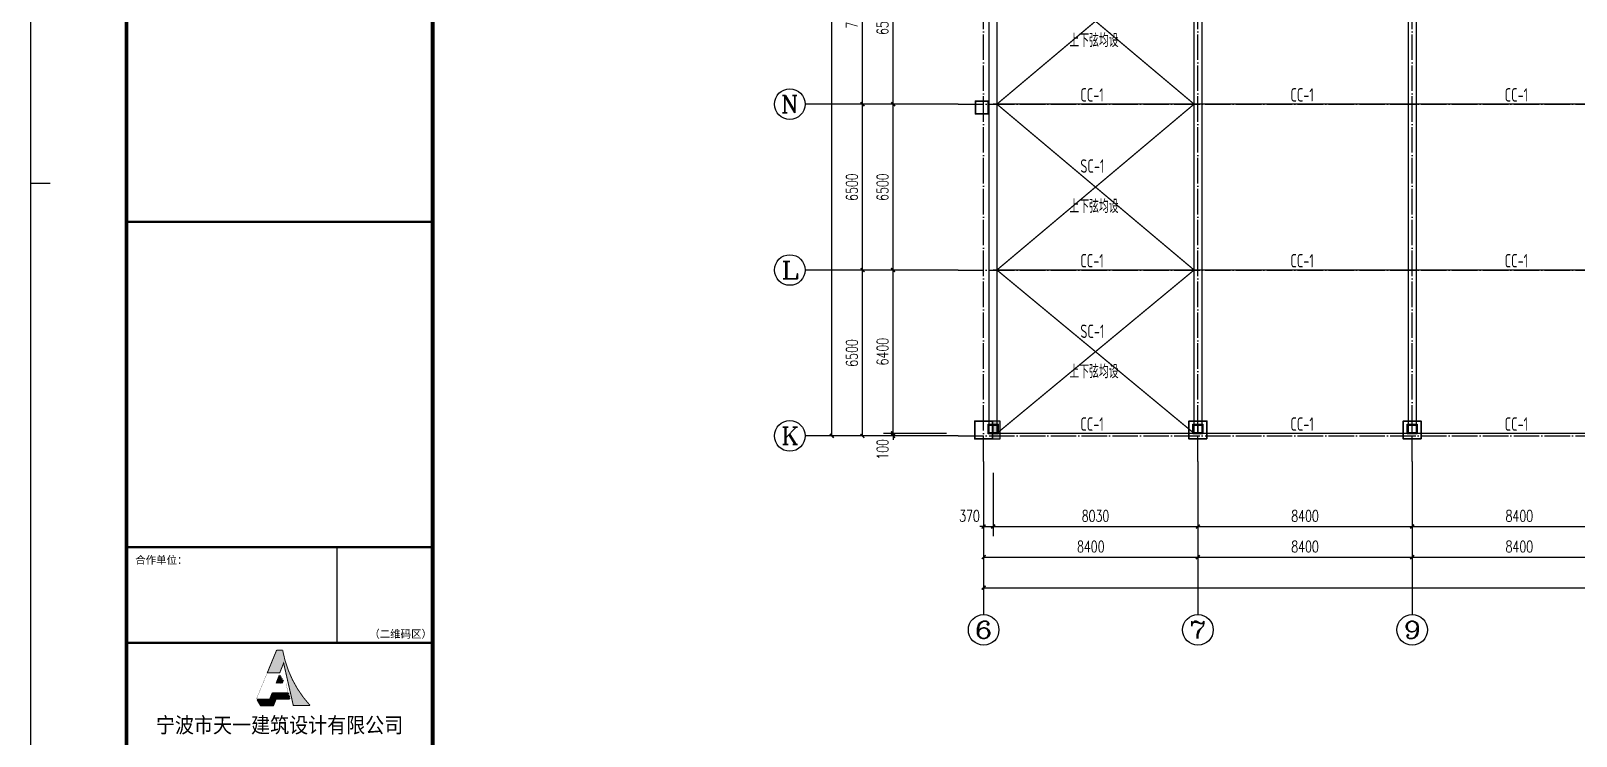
# Model space of a CAD drawing. Extents: x 712773 to 1022356, y -298958 to 209542.
# Drawn here: x 712773 to 773348, y -123958 to -96326 of the extents above; entities that cross this region are included whole.
import ezdxf
from ezdxf.enums import TextEntityAlignment as Align

# ---------------------------------------------------------------- set-up
doc = ezdxf.new("R2010")
doc.units = 0
doc.header["$LTSCALE"] = 500
doc.header["$MEASUREMENT"] = 0
doc.linetypes.add('DOTE', pattern=[2.42, 2, -0.2, 0.02, -0.2])
doc.layers.get('0').update_dxf_attribs({"linetype": 'CONTINUOUS'})
doc.layers.get('DEFPOINTS').update_dxf_attribs({"linetype": 'CONTINUOUS'})
doc.layers.add('0S-柱-线', color=50, linetype='CONTINUOUS', lineweight=30)
for name, color, linetype in [('2001', 4, 'CONTINUOUS'), ('AXIS', 3, 'CONTINUOUS'), ('AXIS_TEXT', 7, 'CONTINUOUS'), ('CAMERA', 6, 'CONTINUOUS'), ('DOTE', 1, 'DOTE'), ('PUB_TEXT', 7, 'CONTINUOUS'), ('T-TK', 157, 'CONTINUOUS'), ('梁柱', 4, 'CONTINUOUS'), ('照明平面标注层', 111, 'CONTINUOUS'), ('钢架', 7, 'CONTINUOUS')]:
    doc.layers.add(name, color=color, linetype=linetype)
doc.styles.add('_TCH_AXIS', font='COMPLEX', dxfattribs={"bigfont": 'GBCBIG'})
doc.styles.add('_TCH_DIM_T3', font='SIMPLEX', dxfattribs={"width": 0.705882, "bigfont": 'GBCBIG'})
doc.styles.add('COMPLEX', font='COMPLEX')
doc.styles.add('TK1-TY', font='simhei.ttf')
doc.styles.add('TSSD_Rein', font='tssdeng.shx', dxfattribs={"width": 0.7, "bigfont": 'hztxt.shx'})
doc.dimstyles.new('_TCH_ARCH&&150', dxfattribs={"dimtxt": 446.25, "dimasz": 150, "dimexe": 375, "dimexo": 450, "dimgap": 189.375, "dimtad": 1, "dimdec": 0, "dimzin": 0, "dimdsep": 46, "dimtxsty": '_TCH_DIM_T3', "dimblk": 'ARCHTICK', "dimcen": 0.09, "dimclrt": 7, "dimazin": 2, "dimtfac": 1, "dimtdec": 0, "dimtix": 1, "dimtmove": 2, "dimatfit": 3, "dimfxl": 0, "dimtolj": 1, "dimtzin": 0, "dimarcsym": 0})

# ---------------------------------------------------------------- blocks, each defined once
blk = doc.blocks.new('A1E图框')
at = {"layer": 'T-TK'}
blk.add_hatch(color=252, dxfattribs=at).paths.add_polyline_path([(41408, -66893), (41666, -68022), (42072, -68022, -0.138403), (41372, -66604), (41226, -66604), (40992, -67175), (41295, -67175)])
h = blk.add_hatch(color=252, dxfattribs=at)
h.paths.add_polyline_path([(41131, -67728), (41118, -67705), (41048, -67881), (41061, -67904)])
h.paths.add_polyline_path([(41155, -67770), (41142, -67747), (41072, -67923), (41085, -67946)])
h.paths.add_polyline_path([(41099, -67970), (41112, -67992), (41182, -67817), (41169, -67794)])
h.paths.add_polyline_path([(41206, -67858), (41193, -67836), (41123, -68011), (41136, -68034)])
h.paths.add_polyline_path([(41391, -67397), (41377, -67374), (41345, -67455), (41367, -67455)])
h.paths.add_polyline_path([(41366, -67355), (41353, -67332), (41304, -67455), (41326, -67455)])
h.paths.add_polyline_path([(41339, -67308), (41326, -67285), (41258, -67455), (41281, -67455)])
h.paths.add_polyline_path([(41217, -67455), (41240, -67455), (41315, -67267), (41302, -67244)])
for p, q in [((34800, -84100), (34800, -24700)), ((35300, -54400), (34800, -54400)), ((41118, -67705), (41525, -67705)), ((41131, -67728), (41531, -67728)), ((41142, -67747), (41535, -67747)), ((41155, -67770), (41541, -67770)), ((41169, -67794), (41547, -67794)), ((41182, -67817), (41552, -67817)), ((41193, -67836), (41557, -67836)), ((41525, -67705), (41531, -67728)), ((41535, -67747), (41541, -67770)), ((41547, -67794), (41552, -67817)), ((41557, -67836), (41562, -67858)), ((40710, -67881), (40723, -67904)), ((40710, -67881), (41048, -67881)), ((40723, -67904), (41061, -67904)), ((40734, -67923), (40748, -67946)), ((40734, -67923), (41072, -67923)), ((40748, -67946), (41085, -67946)), ((40761, -67970), (40775, -67992)), ((40761, -67970), (41099, -67970)), ((40775, -67992), (41112, -67992)), ((40786, -68011), (40799, -68034)), ((40786, -68011), (41123, -68011)), ((40799, -68034), (41136, -68034)), ((41206, -67858), (41562, -67858))]:
    blk.add_line(p, q, dxfattribs=at)
at = {"layer": 'T-TK', "color": 3}
for p, q in [((41217, -67455), (41302, -67244)), ((41240, -67455), (41315, -67267)), ((41258, -67455), (41326, -67285)), ((41281, -67455), (41339, -67308)), ((41302, -67244), (41315, -67267)), ((41304, -67455), (41353, -67332)), ((41326, -67285), (41339, -67308)), ((41326, -67455), (41366, -67355)), ((41345, -67455), (41377, -67374)), ((41353, -67332), (41366, -67355)), ((41367, -67455), (41391, -67397)), ((41377, -67374), (41391, -67397)), ((41048, -67881), (41118, -67705)), ((41061, -67904), (41131, -67728)), ((41072, -67923), (41142, -67747)), ((41085, -67946), (41155, -67770)), ((41099, -67970), (41169, -67794)), ((41112, -67992), (41182, -67817)), ((41118, -67705), (41131, -67728)), ((41123, -68011), (41193, -67836)), ((41142, -67747), (41155, -67770)), ((41169, -67794), (41182, -67817)), ((41193, -67836), (41206, -67858)), ((41048, -67881), (41061, -67904)), ((41072, -67923), (41085, -67946)), ((41099, -67970), (41112, -67992)), ((41123, -68011), (41136, -68034)), ((41136, -68034), (41206, -67858))]:
    blk.add_line(p, q, dxfattribs=at)
at = {"layer": 'T-TK'}
for points, const_width in [([(37300, -83100), (117900, -83100), (117900, -25700), (37300, -25700)], 100), ([(45300, -83100), (37300, -83100), (37300, -46400), (45300, -46400)], 100), ([(37300, -83100), (45300, -83100), (45300, -55400), (37300, -55400)], 60), ([(45300, -66400), (37300, -66400), (37300, -63900), (45300, -63900)], 60), ([(40697, -67859), (40960, -67222), (41289, -67222), (41196, -67455), (41465, -67455), (41520, -67683), (41105, -67683), (41035, -67859)], 5.66)]:
    blk.add_lwpolyline(points, close=True, dxfattribs=dict(at, const_width=const_width))
blk.add_lwpolyline([(42800, -63900), (45300, -63900), (45300, -66400), (42800, -66400)], close=True, dxfattribs=at)
at = {"layer": 'T-TK', "const_width": 22.5}
blk.add_lwpolyline([(41219, -66592), (41381, -66592, 0.141579), (42098, -68034), (41656, -68034), (41404, -66932), (41303, -67186), (40974, -67186), (41219, -66592)], format="xyb", dxfattribs=at)
at = {"layer": 'T-TK', "const_width": 5.66}
for points in [[(41381, -66592, 0.141579), (42098, -68034), (41656, -68034), (41404, -66932), (41303, -67186), (40974, -67186), (41219, -66592)], [(41372, -66604, 0.138403), (42072, -68022), (41666, -68022), (41408, -66893), (41295, -67175), (40992, -67175), (41226, -66604)]]:
    blk.add_lwpolyline(points, format="xyb", close=True, dxfattribs=at)
at = {"layer": 'T-TK', "style": 'TK1-TY'}
for s, p in [('合作单位：', (37528, -64336)), ('合作单位：', (37528, -64336)), ('（二维码区）', (43644, -66267))]:
    blk.add_text(s, height=200, dxfattribs=at).set_placement(p)
at = {"layer": 'T-TK', "style": 'TK1-TY', "width": 0.9}
blk.add_text('宁波市天一建筑设计有限公司', height=405, dxfattribs=at).set_placement((41300, -68547), align=Align.MIDDLE_CENTER)
blk = doc.blocks.new('esrtggheghghsgehrbe')
h = blk.add_hatch()
h.set_pattern_fill('混凝土', color=256, scale=50)
h.set_pattern_definition([(50, (0, -89100), (358.63009, -31.37607), [37.5, -412.5]), (355, (0, -89100), (-69.37567, 376.09607), [30, -330]), (100.4514, (29.9, -89102.6), (289.25469, 344.71977), [31.8701, -350.57106]), (46.1842, (0, -89000), (533.62052, -82.7595), [56.25, -618.75]), (96.6356, (44.47, -89006.9), (467.33135, 487.05894), [47.80514, -525.8565]), (351.1842, (0, -89000), (467.33097, 487.0593), [45, -495]), (21, (50, -89025), (298.45353, -201.30945), [37.5, -412.5]), (326, (50, -89025), (121.65767, 362.57502), [30, -330]), (71.4514, (74.87, -89041.78), (420.11131, 161.26525), [31.8701, -350.57106]), (37.5, (0, -89100), (6.079928, 166.446927), [0, -326, 0, -335, 0, -331.25]), (7.5, (0, -89100), (131.53477, 197.205856), [0, -191, 0, -318.5, 0, -126.25]), (327.5, (-111.5, -89100), (266.911218, -11.277436), [0, -125, 0, -390, 0, -517.5]), (317.5, (-161.5, -89100), (291.593085, 50.05249), [0, -162.5, 0, -259, 0, -367.5])])
h.paths.add_polyline_path([(750473, -112316), (750773, -112316), (750773, -111616), (750473, -111616)])
h.paths.add_polyline_path([(816973, -112316), (816773, -112316), (816773, -111616), (816973, -111616)])
for points in [[(750298, -111731), (750688, -111731), (750688, -112121), (750298, -112121)], [(750473, -112316), (750773, -112316), (750773, -111616), (750473, -111616)], [(758328, -111731), (758718, -111731), (758718, -112121), (758328, -112121)], [(766728, -111731), (767118, -111731), (767118, -112121), (766728, -112121)]]:
    blk.add_lwpolyline(points, close=True)
at = {"layer": '梁柱'}
for p, q in [((750368, -111756), (750618, -111756)), ((750368, -111770), (750368, -111756)), ((750368, -111770), (750618, -111770)), ((750489, -112082), (750489, -111770)), ((750498, -112082), (750498, -111770)), ((750618, -111756), (750618, -111770)), ((758398, -111756), (758648, -111756)), ((758398, -111770), (758398, -111756)), ((758398, -111770), (758648, -111770)), ((758519, -112082), (758519, -111770)), ((758528, -112082), (758528, -111770)), ((758648, -111756), (758648, -111770)), ((766798, -111756), (767048, -111756)), ((766798, -111770), (766798, -111756)), ((766798, -111770), (767048, -111770)), ((766919, -112082), (766919, -111770)), ((766928, -112082), (766928, -111770)), ((767048, -111756), (767048, -111770)), ((750618, -112082), (750368, -112082)), ((750368, -112096), (750368, -112082)), ((750618, -112096), (750368, -112096)), ((750618, -112082), (750618, -112096)), ((758648, -112082), (758398, -112082)), ((758398, -112096), (758398, -112082)), ((758648, -112096), (758398, -112096)), ((758648, -112082), (758648, -112096)), ((767048, -112082), (766798, -112082)), ((766798, -112096), (766798, -112082)), ((767048, -112096), (766798, -112096)), ((767048, -112082), (767048, -112096))]:
    blk.add_line(p, q, dxfattribs=at)
blk = doc.blocks.new('_ArchTick')
at = {"color": 0, "linetype": 'ByBlock', "const_width": 0.4}
blk.add_lwpolyline([(-0.5, -0.5), (0.5, 0.5)], dxfattribs=at)
blk = doc.blocks.new('*D68')
at = {"layer": 'AXIS', "color": 0, "lineweight": -2, "transparency": 16777216}
for p, q in [((750123, -113646), (750123, -118521)), ((817323, -113646), (817323, -118521)), ((750123, -118146), (817323, -118146))]:
    blk.add_line(p, q, dxfattribs=at)
at = {"layer": 'DEFPOINTS', "color": 0, "transparency": 16777216}
for p in [(750123, -113196), (817323, -113196), (817323, -118146)]:
    blk.add_point(p, dxfattribs=at)
at = {"layer": 'AXIS', "color": 0, "lineweight": -2, "transparency": 16777216, "xscale": 150, "yscale": 150, "zscale": 150, "rotation": 180}
blk.add_blockref('_ArchTick', (750123, -118146), dxfattribs=at)
at = {"layer": 'AXIS', "color": 0, "lineweight": -2, "transparency": 16777216, "xscale": 150, "yscale": 150, "zscale": 150}
blk.add_blockref('_ArchTick', (817323, -118146), dxfattribs=at)
at = {"layer": 'AXIS', "color": 7, "transparency": 16777216, "insert": (783723, -117733), "char_height": 446.2, "attachment_point": 5, "style": '_TCH_DIM_T3'}
blk.add_mtext('\\A1;67200', dxfattribs=at)
blk = doc.blocks.new('*D69')
at = {"layer": 'AXIS', "color": 0, "lineweight": -2, "transparency": 16777216}
for p, q in [((750123, -113646), (750123, -117321)), ((758523, -113646), (758523, -117321)), ((750123, -116946), (758523, -116946))]:
    blk.add_line(p, q, dxfattribs=at)
at = {"layer": 'DEFPOINTS', "color": 0, "transparency": 16777216}
for p in [(750123, -113196), (758523, -113196), (758523, -116946)]:
    blk.add_point(p, dxfattribs=at)
at = {"layer": 'AXIS', "color": 0, "lineweight": -2, "transparency": 16777216, "xscale": 150, "yscale": 150, "zscale": 150, "rotation": 180}
blk.add_blockref('_ArchTick', (750123, -116946), dxfattribs=at)
at = {"layer": 'AXIS', "color": 0, "lineweight": -2, "transparency": 16777216, "xscale": 150, "yscale": 150, "zscale": 150}
blk.add_blockref('_ArchTick', (758523, -116946), dxfattribs=at)
at = {"layer": 'AXIS', "color": 7, "transparency": 16777216, "insert": (754323, -116533), "char_height": 446.2, "attachment_point": 5, "style": '_TCH_DIM_T3'}
blk.add_mtext('\\A1;8400', dxfattribs=at)
blk = doc.blocks.new('*D70')
at = {"layer": 'AXIS', "color": 0, "lineweight": -2, "transparency": 16777216}
for p, q in [((758523, -113646), (758523, -117321)), ((766923, -113646), (766923, -117321)), ((758523, -116946), (766923, -116946))]:
    blk.add_line(p, q, dxfattribs=at)
at = {"layer": 'DEFPOINTS', "color": 0, "transparency": 16777216}
for p in [(758523, -113196), (766923, -113196), (766923, -116946)]:
    blk.add_point(p, dxfattribs=at)
at = {"layer": 'AXIS', "color": 0, "lineweight": -2, "transparency": 16777216, "xscale": 150, "yscale": 150, "zscale": 150, "rotation": 180}
blk.add_blockref('_ArchTick', (758523, -116946), dxfattribs=at)
at = {"layer": 'AXIS', "color": 0, "lineweight": -2, "transparency": 16777216, "xscale": 150, "yscale": 150, "zscale": 150}
blk.add_blockref('_ArchTick', (766923, -116946), dxfattribs=at)
at = {"layer": 'AXIS', "color": 7, "transparency": 16777216, "insert": (762723, -116533), "char_height": 446.2, "attachment_point": 5, "style": '_TCH_DIM_T3'}
blk.add_mtext('\\A1;8400', dxfattribs=at)
blk = doc.blocks.new('*D71')
at = {"layer": 'AXIS', "color": 0, "lineweight": -2, "transparency": 16777216}
for p, q in [((766923, -113646), (766923, -117321)), ((775323, -113646), (775323, -117321)), ((766923, -116946), (775323, -116946))]:
    blk.add_line(p, q, dxfattribs=at)
at = {"layer": 'DEFPOINTS', "color": 0, "transparency": 16777216}
for p in [(766923, -113196), (775323, -113196), (775323, -116946)]:
    blk.add_point(p, dxfattribs=at)
at = {"layer": 'AXIS', "color": 0, "lineweight": -2, "transparency": 16777216, "xscale": 150, "yscale": 150, "zscale": 150, "rotation": 180}
blk.add_blockref('_ArchTick', (766923, -116946), dxfattribs=at)
at = {"layer": 'AXIS', "color": 0, "lineweight": -2, "transparency": 16777216, "xscale": 150, "yscale": 150, "zscale": 150}
blk.add_blockref('_ArchTick', (775323, -116946), dxfattribs=at)
at = {"layer": 'AXIS', "color": 7, "transparency": 16777216, "insert": (771123, -116533), "char_height": 446.2, "attachment_point": 5, "style": '_TCH_DIM_T3'}
blk.add_mtext('\\A1;8400', dxfattribs=at)
blk = doc.blocks.new('*D88')
at = {"layer": 'AXIS', "color": 0, "lineweight": -2, "transparency": 16777216}
for p, q in [((748673, -73116), (743798, -73116)), ((744173, -112196), (744173, -73116)), ((748673, -112196), (743798, -112196))]:
    blk.add_line(p, q, dxfattribs=at)
at = {"layer": 'DEFPOINTS', "color": 0, "transparency": 16777216}
for p in [(744173, -73116), (749123, -73116), (749123, -112196)]:
    blk.add_point(p, dxfattribs=at)
at = {"layer": 'AXIS', "color": 0, "lineweight": -2, "transparency": 16777216, "xscale": 150, "yscale": 150, "zscale": 150}
for p, rotation in [((744173, -73116), 90), ((744173, -112196), 270)]:
    blk.add_blockref('_ArchTick', p, dxfattribs=dict(at, rotation=rotation))
at = {"layer": 'AXIS', "color": 7, "transparency": 16777216, "insert": (743761, -92656), "char_height": 446.2, "attachment_point": 5, "rotation": 90, "style": '_TCH_DIM_T3'}
blk.add_mtext('\\A1;39080', dxfattribs=at)
blk = doc.blocks.new('*D89')
at = {"layer": 'AXIS', "color": 0, "lineweight": -2, "transparency": 16777216}
for p, q in [((748673, -105696), (744998, -105696)), ((745373, -112196), (745373, -105696)), ((748673, -112196), (744998, -112196))]:
    blk.add_line(p, q, dxfattribs=at)
at = {"layer": 'DEFPOINTS', "color": 0, "transparency": 16777216}
for p in [(745373, -105696), (749123, -105696), (749123, -112196)]:
    blk.add_point(p, dxfattribs=at)
at = {"layer": 'AXIS', "color": 0, "lineweight": -2, "transparency": 16777216, "xscale": 150, "yscale": 150, "zscale": 150}
for p, rotation in [((745373, -105696), 90), ((745373, -112196), 270)]:
    blk.add_blockref('_ArchTick', p, dxfattribs=dict(at, rotation=rotation))
at = {"layer": 'AXIS', "color": 7, "transparency": 16777216, "insert": (744961, -108946), "char_height": 446.2, "attachment_point": 5, "rotation": 90, "style": '_TCH_DIM_T3'}
blk.add_mtext('\\A1;6500', dxfattribs=at)
blk = doc.blocks.new('*D90')
at = {"layer": 'AXIS', "color": 0, "lineweight": -2, "transparency": 16777216}
for p, q in [((748673, -99196), (744998, -99196)), ((745373, -105696), (745373, -99196)), ((748673, -105696), (744998, -105696))]:
    blk.add_line(p, q, dxfattribs=at)
at = {"layer": 'DEFPOINTS', "color": 0, "transparency": 16777216}
for p in [(745373, -99196), (749123, -99196), (749123, -105696)]:
    blk.add_point(p, dxfattribs=at)
at = {"layer": 'AXIS', "color": 0, "lineweight": -2, "transparency": 16777216, "xscale": 150, "yscale": 150, "zscale": 150}
for p, rotation in [((745373, -99196), 90), ((745373, -105696), 270)]:
    blk.add_blockref('_ArchTick', p, dxfattribs=dict(at, rotation=rotation))
at = {"layer": 'AXIS', "color": 7, "transparency": 16777216, "insert": (744961, -102446), "char_height": 446.2, "attachment_point": 5, "rotation": 90, "style": '_TCH_DIM_T3'}
blk.add_mtext('\\A1;6500', dxfattribs=at)
blk = doc.blocks.new('*D91')
at = {"layer": 'AXIS', "color": 0, "lineweight": -2, "transparency": 16777216}
for p, q in [((748673, -92196), (744998, -92196)), ((745373, -99196), (745373, -92196)), ((748673, -99196), (744998, -99196))]:
    blk.add_line(p, q, dxfattribs=at)
at = {"layer": 'DEFPOINTS', "color": 0, "transparency": 16777216}
for p in [(745373, -92196), (749123, -92196), (749123, -99196)]:
    blk.add_point(p, dxfattribs=at)
at = {"layer": 'AXIS', "color": 0, "lineweight": -2, "transparency": 16777216, "xscale": 150, "yscale": 150, "zscale": 150}
for p, rotation in [((745373, -92196), 90), ((745373, -99196), 270)]:
    blk.add_blockref('_ArchTick', p, dxfattribs=dict(at, rotation=rotation))
at = {"layer": 'AXIS', "color": 7, "transparency": 16777216, "insert": (744961, -95696), "char_height": 446.2, "attachment_point": 5, "rotation": 90, "style": '_TCH_DIM_T3'}
blk.add_mtext('\\A1;7000', dxfattribs=at)
blk = doc.blocks.new('*D102')
at = {"layer": 'AXIS', "color": 0, "lineweight": -2, "transparency": 16777216}
for p, q in [((746573, -112096), (746573, -111946)), ((748673, -112096), (746198, -112096)), ((748673, -112196), (746198, -112196)), ((746573, -112196), (746573, -112096)), ((746573, -112196), (746573, -112346))]:
    blk.add_line(p, q, dxfattribs=at)
at = {"layer": 'DEFPOINTS', "color": 0, "transparency": 16777216}
for p in [(746573, -112096), (749123, -112096), (749123, -112196)]:
    blk.add_point(p, dxfattribs=at)
at = {"layer": 'AXIS', "color": 0, "lineweight": -2, "transparency": 16777216, "xscale": 150, "yscale": 150, "zscale": 150}
for p, rotation in [((746573, -112096), 270), ((746573, -112196), 90)]:
    blk.add_blockref('_ArchTick', p, dxfattribs=dict(at, rotation=rotation))
at = {"layer": 'AXIS', "color": 7, "transparency": 16777216, "insert": (746161, -112721), "char_height": 446.2, "attachment_point": 5, "rotation": 90, "style": '_TCH_DIM_T3'}
blk.add_mtext('\\A1;100', dxfattribs=at)
blk = doc.blocks.new('*D103')
at = {"layer": 'AXIS', "color": 0, "lineweight": -2, "transparency": 16777216}
for p, q in [((748673, -105696), (746198, -105696)), ((746573, -112096), (746573, -105696)), ((748673, -112096), (746198, -112096))]:
    blk.add_line(p, q, dxfattribs=at)
at = {"layer": 'DEFPOINTS', "color": 0, "transparency": 16777216}
for p in [(746573, -105696), (749123, -105696), (749123, -112096)]:
    blk.add_point(p, dxfattribs=at)
at = {"layer": 'AXIS', "color": 0, "lineweight": -2, "transparency": 16777216, "xscale": 150, "yscale": 150, "zscale": 150}
for p, rotation in [((746573, -105696), 90), ((746573, -112096), 270)]:
    blk.add_blockref('_ArchTick', p, dxfattribs=dict(at, rotation=rotation))
at = {"layer": 'AXIS', "color": 7, "transparency": 16777216, "insert": (746161, -108896), "char_height": 446.2, "attachment_point": 5, "rotation": 90, "style": '_TCH_DIM_T3'}
blk.add_mtext('\\A1;6400', dxfattribs=at)
blk = doc.blocks.new('*D104')
at = {"layer": 'AXIS', "color": 0, "lineweight": -2, "transparency": 16777216}
for p, q in [((748673, -99196), (746198, -99196)), ((746573, -105696), (746573, -99196)), ((748673, -105696), (746198, -105696))]:
    blk.add_line(p, q, dxfattribs=at)
at = {"layer": 'DEFPOINTS', "color": 0, "transparency": 16777216}
for p in [(746573, -99196), (749123, -99196), (749123, -105696)]:
    blk.add_point(p, dxfattribs=at)
at = {"layer": 'AXIS', "color": 0, "lineweight": -2, "transparency": 16777216, "xscale": 150, "yscale": 150, "zscale": 150}
for p, rotation in [((746573, -99196), 90), ((746573, -105696), 270)]:
    blk.add_blockref('_ArchTick', p, dxfattribs=dict(at, rotation=rotation))
at = {"layer": 'AXIS', "color": 7, "transparency": 16777216, "insert": (746161, -102446), "char_height": 446.2, "attachment_point": 5, "rotation": 90, "style": '_TCH_DIM_T3'}
blk.add_mtext('\\A1;6500', dxfattribs=at)
blk = doc.blocks.new('*D105')
at = {"layer": 'AXIS', "color": 0, "lineweight": -2, "transparency": 16777216}
for p, q in [((748673, -92696), (746198, -92696)), ((746573, -99196), (746573, -92696)), ((748673, -99196), (746198, -99196))]:
    blk.add_line(p, q, dxfattribs=at)
at = {"layer": 'DEFPOINTS', "color": 0, "transparency": 16777216}
for p in [(746573, -92696), (749123, -92696), (749123, -99196)]:
    blk.add_point(p, dxfattribs=at)
at = {"layer": 'AXIS', "color": 0, "lineweight": -2, "transparency": 16777216, "xscale": 150, "yscale": 150, "zscale": 150}
for p, rotation in [((746573, -92696), 90), ((746573, -99196), 270)]:
    blk.add_blockref('_ArchTick', p, dxfattribs=dict(at, rotation=rotation))
at = {"layer": 'AXIS', "color": 7, "transparency": 16777216, "insert": (746161, -95946), "char_height": 446.2, "attachment_point": 5, "rotation": 90, "style": '_TCH_DIM_T3'}
blk.add_mtext('\\A1;6500', dxfattribs=at)
blk = doc.blocks.new('*D146')
at = {"layer": 'AXIS', "color": 0, "lineweight": -2, "transparency": 16777216}
for p, q in [((750123, -113646), (750123, -116121)), ((750493, -113646), (750493, -116121)), ((750123, -115746), (749973, -115746)), ((750123, -115746), (750493, -115746)), ((750493, -115746), (750643, -115746))]:
    blk.add_line(p, q, dxfattribs=at)
at = {"layer": 'DEFPOINTS', "color": 0, "transparency": 16777216}
for p in [(750123, -113196), (750493, -113196), (750493, -115746)]:
    blk.add_point(p, dxfattribs=at)
at = {"layer": 'AXIS', "color": 0, "lineweight": -2, "transparency": 16777216, "xscale": 150, "yscale": 150, "zscale": 150}
blk.add_blockref('_ArchTick', (750123, -115746), dxfattribs=at)
at = {"layer": 'AXIS', "color": 0, "lineweight": -2, "transparency": 16777216, "xscale": 150, "yscale": 150, "zscale": 150, "rotation": 180}
blk.add_blockref('_ArchTick', (750493, -115746), dxfattribs=at)
at = {"layer": 'AXIS', "color": 7, "transparency": 16777216, "insert": (749568, -115333), "char_height": 446.2, "attachment_point": 5, "style": '_TCH_DIM_T3'}
blk.add_mtext('\\A1;370', dxfattribs=at)
blk = doc.blocks.new('*D147')
at = {"layer": 'AXIS', "color": 0, "lineweight": -2, "transparency": 16777216}
for p, q in [((750493, -113646), (750493, -116121)), ((758523, -113646), (758523, -116121)), ((750493, -115746), (758523, -115746))]:
    blk.add_line(p, q, dxfattribs=at)
at = {"layer": 'DEFPOINTS', "color": 0, "transparency": 16777216}
for p in [(750493, -113196), (758523, -113196), (758523, -115746)]:
    blk.add_point(p, dxfattribs=at)
at = {"layer": 'AXIS', "color": 0, "lineweight": -2, "transparency": 16777216, "xscale": 150, "yscale": 150, "zscale": 150, "rotation": 180}
blk.add_blockref('_ArchTick', (750493, -115746), dxfattribs=at)
at = {"layer": 'AXIS', "color": 0, "lineweight": -2, "transparency": 16777216, "xscale": 150, "yscale": 150, "zscale": 150}
blk.add_blockref('_ArchTick', (758523, -115746), dxfattribs=at)
at = {"layer": 'AXIS', "color": 7, "transparency": 16777216, "insert": (754508, -115333), "char_height": 446.2, "attachment_point": 5, "style": '_TCH_DIM_T3'}
blk.add_mtext('\\A1;8030', dxfattribs=at)
blk = doc.blocks.new('*D148')
at = {"layer": 'AXIS', "color": 0, "lineweight": -2, "transparency": 16777216}
for p, q in [((758523, -113646), (758523, -116121)), ((766923, -113646), (766923, -116121)), ((758523, -115746), (766923, -115746))]:
    blk.add_line(p, q, dxfattribs=at)
at = {"layer": 'DEFPOINTS', "color": 0, "transparency": 16777216}
for p in [(758523, -113196), (766923, -113196), (766923, -115746)]:
    blk.add_point(p, dxfattribs=at)
at = {"layer": 'AXIS', "color": 0, "lineweight": -2, "transparency": 16777216, "xscale": 150, "yscale": 150, "zscale": 150, "rotation": 180}
blk.add_blockref('_ArchTick', (758523, -115746), dxfattribs=at)
at = {"layer": 'AXIS', "color": 0, "lineweight": -2, "transparency": 16777216, "xscale": 150, "yscale": 150, "zscale": 150}
blk.add_blockref('_ArchTick', (766923, -115746), dxfattribs=at)
at = {"layer": 'AXIS', "color": 7, "transparency": 16777216, "insert": (762723, -115333), "char_height": 446.2, "attachment_point": 5, "style": '_TCH_DIM_T3'}
blk.add_mtext('\\A1;8400', dxfattribs=at)
blk = doc.blocks.new('*D149')
at = {"layer": 'AXIS', "color": 0, "lineweight": -2, "transparency": 16777216}
for p, q in [((766923, -113646), (766923, -116121)), ((775323, -113646), (775323, -116121)), ((766923, -115746), (775323, -115746))]:
    blk.add_line(p, q, dxfattribs=at)
at = {"layer": 'DEFPOINTS', "color": 0, "transparency": 16777216}
for p in [(766923, -113196), (775323, -113196), (775323, -115746)]:
    blk.add_point(p, dxfattribs=at)
at = {"layer": 'AXIS', "color": 0, "lineweight": -2, "transparency": 16777216, "xscale": 150, "yscale": 150, "zscale": 150, "rotation": 180}
blk.add_blockref('_ArchTick', (766923, -115746), dxfattribs=at)
at = {"layer": 'AXIS', "color": 0, "lineweight": -2, "transparency": 16777216, "xscale": 150, "yscale": 150, "zscale": 150}
blk.add_blockref('_ArchTick', (775323, -115746), dxfattribs=at)
at = {"layer": 'AXIS', "color": 7, "transparency": 16777216, "insert": (771123, -115333), "char_height": 446.2, "attachment_point": 5, "style": '_TCH_DIM_T3'}
blk.add_mtext('\\A1;8400', dxfattribs=at)
blk = doc.blocks.new('_AXISO')
blk.add_circle((0, 0), 0.5)
at = {"layer": 'AXIS_TEXT', "style": 'COMPLEX', "width": 1.302083}
blk.add_attdef('A', text='', height=0.56, dxfattribs=at).set_placement((-0.25, -0.28), (0.25, -0.28), align=Align.FIT)

msp = doc.modelspace()

# ---------------------------------------------------------------- linework, layer by layer
at = {"color": 5, "const_width": 50}
for points in [[(750493, -99195.5), (783493, -99195.5)], [(750493, -105695.5), (783493, -105695.5)], [(750493, -112095.5), (783493, -112095.5)]]:
    msp.add_lwpolyline(points, dxfattribs=at)
at = {"layer": '0S-柱-线'}
for points in [[(750303, -99575.5), (750303, -99075.5), (749803, -99075.5), (749803, -99575.5)], [(750473, -112315.5), (750473, -111615.5), (749773, -111615.5), (749773, -112315.5)], [(758873, -112315.5), (758873, -111615.5), (758173, -111615.5), (758173, -112315.5)], [(767273, -112315.5), (767273, -111615.5), (766573, -111615.5), (766573, -112315.5)]]:
    msp.add_lwpolyline(points, close=True, dxfattribs=at)
at = {"layer": '2001'}
for points in [[(750643, -112095.5), (750343, -112095.5), (750343, -73115.5), (750643, -73115.5)], [(758673, -112095.5), (758373, -112095.5), (758373, -73115.5), (758673, -73115.5)], [(767073, -112095.5), (766773, -112095.5), (766773, -73115.5), (767073, -73115.5)]]:
    msp.add_lwpolyline(points, close=True, dxfattribs=at)
at = {"layer": 'AXIS'}
for p, q in [((749123, -99195.5), (743123, -99195.5)), ((749123, -105695.5), (743123, -105695.5)), ((749123, -112195.5), (743123, -112195.5)), ((750123, -113195.5), (750123, -119195.5)), ((758523, -113195.5), (758523, -119195.5)), ((766923, -113195.5), (766923, -119195.5))]:
    msp.add_line(p, q, dxfattribs=at)
at = {"layer": 'CAMERA', "const_width": 50}
for points in [[(758373, -73115.5), (750643, -79695.5), (758373, -86195.5), (750643, -92695.5), (758373, -99195.5), (750643, -105695.5), (758373, -112095.5)], [(750643, -73115.5), (758373, -79695.5), (750643, -86195.5), (758373, -92695.5), (750643, -99195.5), (758373, -105695.5), (750643, -112095.5)]]:
    msp.add_lwpolyline(points, dxfattribs=at)
at = {"layer": 'DOTE'}
for p, q in [((750123, -113195.5), (750123, -72195.5)), ((758523, -113195.5), (758523, -72195.5)), ((766923, -113195.5), (766923, -72195.5)), ((749123, -99195.5), (818323, -99195.5)), ((749123, -105695.5), (818323, -105695.5)), ((749123, -112195.5), (818323, -112195.5))]:
    msp.add_line(p, q, dxfattribs=at)

# ---------------------------------------------------------------- block references
at = {"layer": 'AXIS'}
ref = msp.add_blockref('_AXISO', (742523, -99195.5), dxfattribs=dict(at, xscale=1200, yscale=1200, zscale=1200))
ref.add_attrib('A', 'N', dxfattribs={"layer": 'AXIS_TEXT', "height": 678.8, "style": '_TCH_AXIS', "width": 1.381579}).set_placement((742183.6, -99534.9), (742862.4, -99534.9), align=Align.FIT)
ref = msp.add_blockref('_AXISO', (742523, -105695.5), dxfattribs=dict(at, xscale=1200, yscale=1200, zscale=1200))
ref.add_attrib('A', 'L', dxfattribs={"layer": 'AXIS_TEXT', "height": 678.8, "style": '_TCH_AXIS', "width": 1.75}).set_placement((742183.6, -106034.9), (742862.4, -106034.9), align=Align.FIT)
ref = msp.add_blockref('_AXISO', (742523, -112195.5), dxfattribs=dict(at, xscale=1200, yscale=1200, zscale=1200))
ref.add_attrib('A', 'K', dxfattribs={"layer": 'AXIS_TEXT', "height": 678.8, "style": '_TCH_AXIS', "width": 1.381579}).set_placement((742183.6, -112534.9), (742862.4, -112534.9), align=Align.FIT)
ref = msp.add_blockref('_AXISO', (750123, -119795.5), dxfattribs=dict(at, xscale=1200, yscale=1200, zscale=1200))
ref.add_attrib('A', '6', dxfattribs={"layer": 'AXIS_TEXT', "height": 678.8, "style": '_TCH_AXIS', "width": 1.875}).set_placement((749783.6, -120134.9), (750462.4, -120134.9), align=Align.FIT)
ref = msp.add_blockref('_AXISO', (758523, -119795.5), dxfattribs=dict(at, xscale=1200, yscale=1200, zscale=1200))
ref.add_attrib('A', '7', dxfattribs={"layer": 'AXIS_TEXT', "height": 678.8, "style": '_TCH_AXIS', "width": 1.875}).set_placement((758183.6, -120134.9), (758862.4, -120134.9), align=Align.FIT)
ref = msp.add_blockref('_AXISO', (766923, -119795.5), dxfattribs=dict(at, xscale=1200, yscale=1200, zscale=1200))
ref.add_attrib('A', '9', dxfattribs={"layer": 'AXIS_TEXT', "height": 678.8, "style": '_TCH_AXIS', "width": 1.875}).set_placement((766583.6, -120134.9), (767262.4, -120134.9), align=Align.FIT)
at = {"layer": '照明平面标注层', "xscale": 1.5, "yscale": 1.5, "zscale": 1.5}
msp.add_blockref('A1E图框', (660573, -20707.5), dxfattribs=at)
at = {"layer": '钢架'}
msp.add_blockref('esrtggheghghsgehrbe', (0, 0), dxfattribs=at)

# ---------------------------------------------------------------- texts
at = {"layer": 'PUB_TEXT', "style": 'TSSD_Rein', "width": 0.7}
for s, p in [('上下弦均设', (753484.9, -96959.6)), ('CC-1', (753914.4, -99094.9)), ('CC-1', (762149.4, -99094.9)), ('CC-1', (770549.4, -99094.9)), ('SC-1', (753914.4, -101883.3)), ('上下弦均设', (753484.9, -103459.6)), ('CC-1', (753914.4, -105594.9)), ('CC-1', (762149.4, -105594.9)), ('CC-1', (770549.4, -105594.9)), ('SC-1', (753914.4, -108358.3)), ('上下弦均设', (753484.9, -109934.6)), ('CC-1', (753914.4, -111994.9)), ('CC-1', (762149.4, -111994.9)), ('CC-1', (770549.4, -111994.9))]:
    msp.add_text(s, height=525, dxfattribs=at).set_placement(p)

# ---------------------------------------------------------------- dimensions: what is measured, and where the dimension line sits
at = {"layer": 'AXIS'}
for p1, p2, distance, picture, middle in [((749123, -112195.5), (749123, -73115.5), 4950, '*D88', (743760.5, -92655.5)), ((749123, -99195.5), (749123, -92195.5), 3750, '*D91', (744960.5, -95695.5)), ((749123, -99195.5), (749123, -92695.5), 2550, '*D105', (746160.5, -95945.5)), ((749123, -105695.5), (749123, -99195.5), 3750, '*D90', (744960.5, -102445.5)), ((749123, -105695.5), (749123, -99195.5), 2550, '*D104', (746160.5, -102445.5)), ((749123, -112195.5), (749123, -105695.5), 3750, '*D89', (744960.5, -108945.5)), ((749123, -112095.5), (749123, -105695.5), 2550, '*D103', (746160.5, -108895.5)), ((750123, -113195.5), (817323, -113195.5), -4950, '*D68', (783723, -117733)), ((750123, -113195.5), (758523, -113195.5), -3750, '*D69', (754323, -116533)), ((750493, -113195.5), (758523, -113195.5), -2550, '*D147', (754508, -115333)), ((758523, -113195.5), (766923, -113195.5), -3750, '*D70', (762723, -116533)), ((758523, -113195.5), (766923, -113195.5), -2550, '*D148', (762723, -115333)), ((766923, -113195.5), (775323, -113195.5), -3750, '*D71', (771123, -116533)), ((766923, -113195.5), (775323, -113195.5), -2550, '*D149', (771123, -115333))]:
    dim = msp.add_aligned_dim(p1=p1, p2=p2, distance=distance, dimstyle='_TCH_ARCH&&150', dxfattribs=at)
    dim.commit()
    dim.dimension.update_dxf_attribs({"geometry": picture, "text_midpoint": middle})
for base, p1, p2, angle, picture, middle in [((746573, -112095.5), (749123, -112195.5), (749123, -112095.5), 90, '*D102', (746160.5, -112720.5)), ((750493, -115745.5), (750123, -113195.5), (750493, -113195.5), 0, '*D146', (749568, -115333))]:
    dim = msp.add_linear_dim(base=base, p1=p1, p2=p2, angle=angle, dimstyle='_TCH_ARCH&&150', dxfattribs=at)
    dim.commit()
    dim.dimension.update_dxf_attribs({"geometry": picture, "text_midpoint": middle, "dimtype": 129})

doc.saveas('drawing.dxf')
